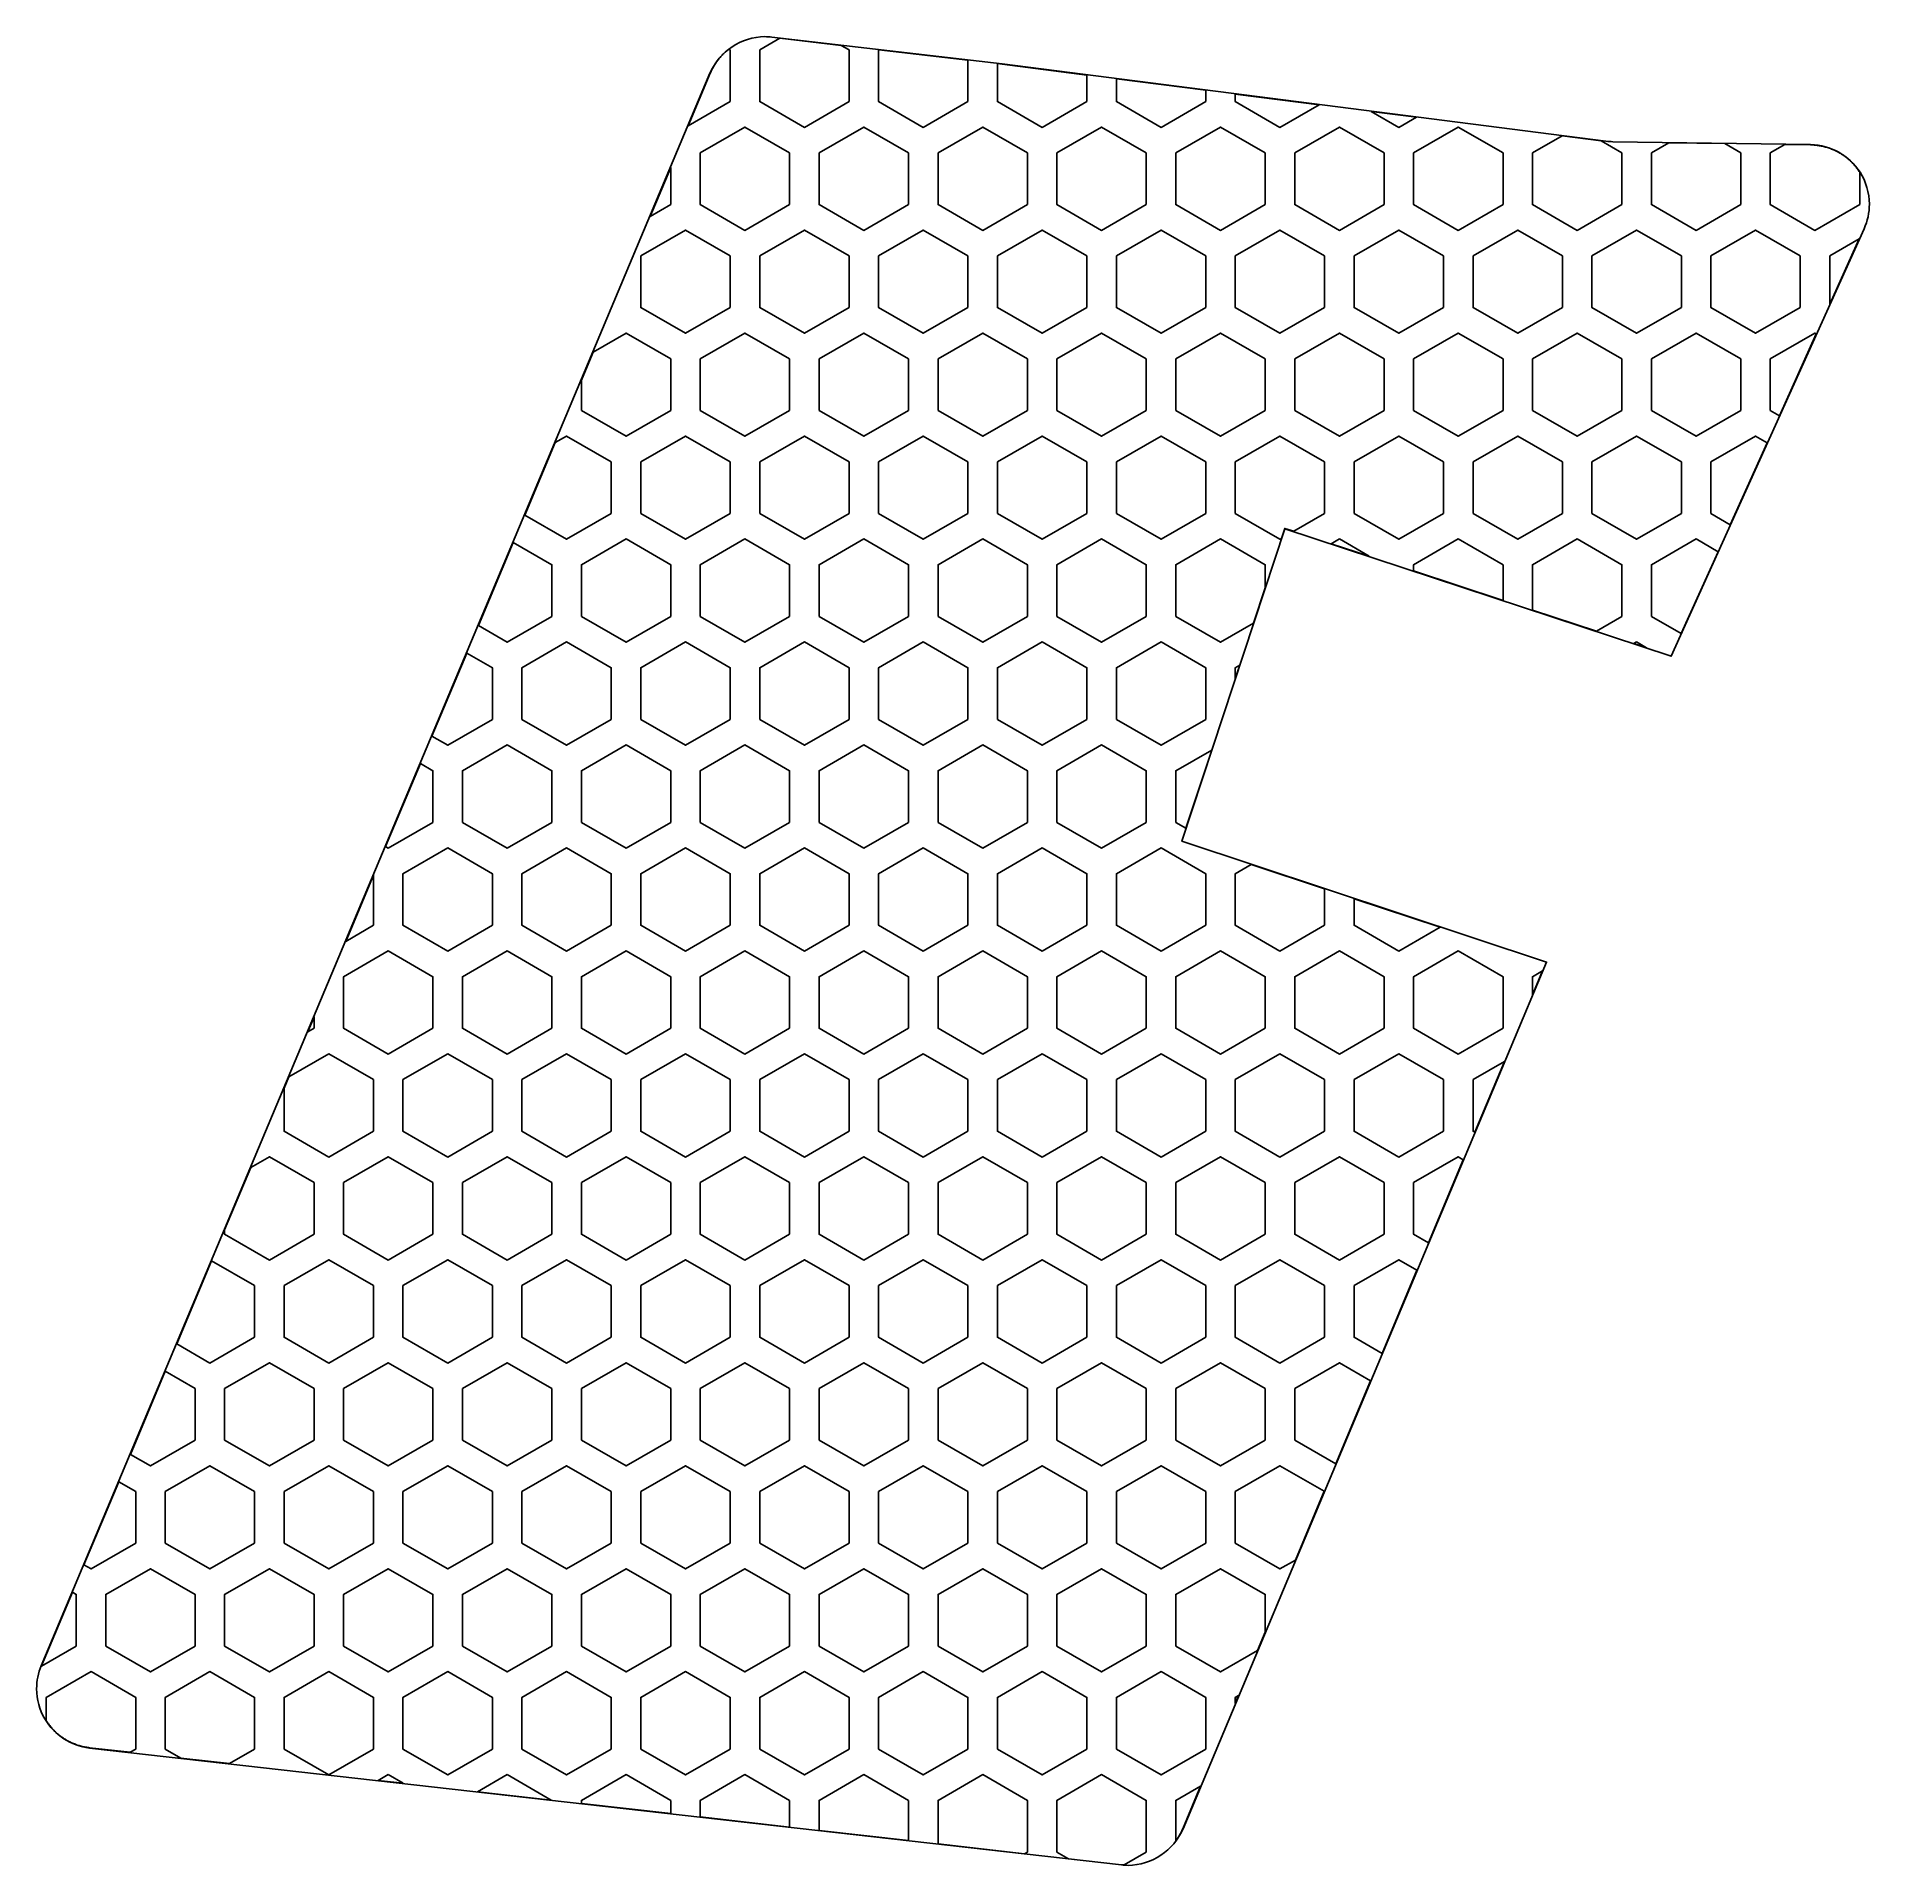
# Model space of a CAD drawing. Extents: x -31.1 to 31.1, y -31 to 31.
import ezdxf

# ---------------------------------------------------------------- set-up
doc = ezdxf.new("R2010")
doc.units = 0
doc.layers.add('Add_Red', color=1, linetype='Continuous')
doc.layers.add('Vector_Red', color=1, linetype='Continuous')

msp = doc.modelspace()

# ---------------------------------------------------------------- linework, layer by layer
at = {"layer": 'Add_Red'}
for points in [[(-7.554447, 28.798708), (-7.554447, 30.548707), (-7.600315, 30.575189), (-7.615181, 30.563782), (-7.642643, 30.541937), (-7.669719, 30.519618), (-7.696402, 30.496828), (-7.722684, 30.473576), (-7.748555, 30.44987), (-7.774009, 30.425715), (-7.799037, 30.40112), (-7.823632, 30.376092), (-7.847787, 30.350637), (-7.871494, 30.324767), (-7.894745, 30.298485), (-7.917534, 30.271802), (-7.939855, 30.244725), (-7.961699, 30.217264), (-7.983061, 30.189423), (-8.003934, 30.161216), (-8.024311, 30.132649), (-8.044186, 30.103729), (-8.063554, 30.074469), (-8.082408, 30.044873), (-8.100742, 30.014954), (-8.118552, 29.984719), (-8.135832, 29.954178), (-8.152575, 29.92334), (-8.168779, 29.892215), (-8.184435, 29.86081), (-8.199543, 29.829138), (-8.21409, 29.797216), (-8.231165, 29.757734), (-8.979205, 27.976123), (-7.554447, 28.798708)], [(-3.523359, 28.798708), (-3.523359, 30.548707), (-3.788811, 30.701966), (-5.869123, 30.94438), (-6.554448, 30.548707), (-6.554448, 28.798708), (-5.038904, 27.923708), (-3.523359, 28.798708)], [(0.507729, 28.798708), (0.507729, 30.201299), (-2.515003, 30.553531), (-2.523359, 30.548707), (-2.523359, 28.798708), (-1.007815, 27.923708), (0.507729, 28.798708)], [(4.538818, 28.798708), (4.538818, 29.698382), (1.662781, 30.066703), (1.507729, 30.084771), (1.507729, 28.798708), (3.023273, 27.923708), (4.538818, 28.798708)], [(8.569907, 28.798708), (8.569907, 29.182139), (5.538818, 29.570316), (5.538818, 28.798708), (7.054362, 27.923708), (8.569907, 28.798708)], [(12.41272, 28.690007), (9.569906, 29.054073), (9.569906, 28.798708), (11.085451, 27.923708), (12.41272, 28.690007)], [(15.711979, 28.267486), (14.181647, 28.463468), (15.116539, 27.923708), (15.711979, 28.267486)], [(-5.538895, 25.307683), (-5.538895, 27.057683), (-7.054439, 27.932683), (-8.569983, 27.057683), (-8.569983, 25.307683), (-7.054439, 24.432684), (-5.538895, 25.307683)], [(-1.507806, 25.307683), (-1.507806, 27.057683), (-3.02335, 27.932683), (-4.538895, 27.057683), (-4.538895, 25.307683), (-3.02335, 24.432684), (-1.507806, 25.307683)], [(2.523282, 25.307683), (2.523282, 27.057683), (1.007738, 27.932683), (-0.507806, 27.057683), (-0.507806, 25.307683), (1.007738, 24.432684), (2.523282, 25.307683)], [(6.55437, 25.307683), (6.55437, 27.057683), (5.038826, 27.932683), (3.523281, 27.057683), (3.523281, 25.307683), (5.038826, 24.432684), (6.55437, 25.307683)], [(10.585459, 25.307683), (10.585459, 27.057683), (9.069915, 27.932683), (7.55437, 27.057683), (7.55437, 25.307683), (9.069915, 24.432684), (10.585459, 25.307683)], [(14.616548, 25.307683), (14.616548, 27.057683), (13.101004, 27.932683), (11.585459, 27.057683), (11.585459, 25.307683), (13.101004, 24.432684), (14.616548, 25.307683)], [(18.647637, 25.307683), (18.647637, 27.057683), (17.132092, 27.932683), (15.616548, 27.057683), (15.616548, 25.307683), (17.132092, 24.432684), (18.647637, 25.307683)], [(22.678726, 25.307683), (22.678726, 27.057683), (21.971818, 27.465816), (20.648154, 27.635332), (19.647637, 27.057683), (19.647637, 25.307683), (21.163181, 24.432684), (22.678726, 25.307683)], [(26.709814, 25.307683), (26.709814, 27.057683), (26.163284, 27.373222), (24.272711, 27.400621), (23.678725, 27.057683), (23.678725, 25.307683), (25.194269, 24.432684), (26.709814, 25.307683)], [(30.740903, 25.307683), (30.740903, 26.405017), (30.725475, 26.428819), (30.705879, 26.45793), (30.685779, 26.486692), (30.665179, 26.5151), (30.644087, 26.543144), (30.622508, 26.570815), (30.600451, 26.598105), (30.577919, 26.625006), (30.554922, 26.651511), (30.531465, 26.677609), (30.507557, 26.703295), (30.483203, 26.728558), (30.458415, 26.753394), (30.433194, 26.777792), (30.407553, 26.801747), (30.381496, 26.825251), (30.355034, 26.848297), (30.328175, 26.870877), (30.300924, 26.892985), (30.273293, 26.914614), (30.245287, 26.935757), (30.216917, 26.95641), (30.188191, 26.976561), (30.159117, 26.996211), (30.129705, 27.015349), (30.099964, 27.033971), (30.069902, 27.052072), (30.039529, 27.069645), (30.008854, 27.086686), (29.977885, 27.103186), (29.946634, 27.119146), (29.915108, 27.134557), (29.88332, 27.149415), (29.851276, 27.163718), (29.818989, 27.177459), (29.786464, 27.190632), (29.753716, 27.203238), (29.720753, 27.215269), (29.687585, 27.226725), (29.654222, 27.237598), (29.620674, 27.247888), (29.586952, 27.257591), (29.553065, 27.266704), (29.519024, 27.275224), (29.484841, 27.28315), (29.450523, 27.290476), (29.416083, 27.297204), (29.381532, 27.303328), (29.346878, 27.308849), (29.312135, 27.313765), (29.27731, 27.318073), (29.242416, 27.321772), (29.20746, 27.324862), (29.172458, 27.327342), (29.137449, 27.329208), (29.076951, 27.330996), (28.205091, 27.343631), (27.709814, 27.057683), (27.709814, 25.307683), (29.225358, 24.432684), (30.740903, 25.307683)], [(-9.569983, 25.307683), (-9.569983, 26.569065), (-10.269059, 24.904072), (-9.569983, 25.307683)], [(-7.554438, 21.816659), (-7.554438, 23.566659), (-9.069982, 24.441659), (-10.585527, 23.566659), (-10.585527, 21.816659), (-9.069982, 20.94166), (-7.554438, 21.816659)], [(-3.523349, 21.816659), (-3.523349, 23.566659), (-5.038894, 24.441659), (-6.554438, 23.566659), (-6.554438, 21.816659), (-5.038894, 20.94166), (-3.523349, 21.816659)], [(0.507739, 21.816659), (0.507739, 23.566659), (-1.007805, 24.441659), (-2.523349, 23.566659), (-2.523349, 21.816659), (-1.007805, 20.94166), (0.507739, 21.816659)], [(4.538827, 21.816659), (4.538827, 23.566659), (3.023282, 24.441659), (1.507738, 23.566659), (1.507738, 21.816659), (3.023282, 20.94166), (4.538827, 21.816659)], [(8.569916, 21.816659), (8.569916, 23.566659), (7.054371, 24.441659), (5.538827, 23.566659), (5.538827, 21.816659), (7.054371, 20.94166), (8.569916, 21.816659)], [(12.601005, 21.816659), (12.601005, 23.566659), (11.08546, 24.441659), (9.569916, 23.566659), (9.569916, 21.816659), (11.08546, 20.94166), (12.601005, 21.816659)], [(16.632093, 21.816659), (16.632093, 23.566659), (15.116549, 24.441659), (13.601005, 23.566659), (13.601005, 21.816659), (15.116549, 20.94166), (16.632093, 21.816659)], [(20.663182, 21.816659), (20.663182, 23.566659), (19.147638, 24.441659), (17.632093, 23.566659), (17.632093, 21.816659), (19.147638, 20.94166), (20.663182, 21.816659)], [(24.69427, 21.816659), (24.69427, 23.566659), (23.178726, 24.441659), (21.663181, 23.566659), (21.663181, 21.816659), (23.178726, 20.94166), (24.69427, 21.816659)], [(28.725359, 21.816659), (28.725359, 23.566659), (27.209815, 24.441659), (25.69427, 23.566659), (25.69427, 21.816659), (27.209815, 20.94166), (28.725359, 21.816659)], [(30.721919, 24.142023), (29.725359, 23.566659), (29.725359, 21.93221), (30.721919, 24.142023)], [(-9.569973, 18.325634), (-9.569973, 20.075634), (-11.085518, 20.950634), (-12.198865, 20.307842), (-12.601062, 19.349929), (-12.601062, 18.325634), (-11.085518, 17.450634), (-9.569973, 18.325634)], [(-5.538885, 18.325634), (-5.538885, 20.075634), (-7.054429, 20.950634), (-8.569973, 20.075634), (-8.569973, 18.325634), (-7.054429, 17.450634), (-5.538885, 18.325634)], [(-1.507797, 18.325634), (-1.507797, 20.075634), (-3.023341, 20.950634), (-4.538886, 20.075634), (-4.538886, 18.325634), (-3.023341, 17.450634), (-1.507797, 18.325634)], [(2.523291, 18.325634), (2.523291, 20.075634), (1.007747, 20.950634), (-0.507797, 20.075634), (-0.507797, 18.325634), (1.007747, 17.450634), (2.523291, 18.325634)], [(6.55438, 18.325634), (6.55438, 20.075634), (5.038836, 20.950634), (3.523291, 20.075634), (3.523291, 18.325634), (5.038836, 17.450634), (6.55438, 18.325634)], [(10.585469, 18.325634), (10.585469, 20.075634), (9.069925, 20.950634), (7.55438, 20.075634), (7.55438, 18.325634), (9.069925, 17.450634), (10.585469, 18.325634)], [(14.616558, 18.325634), (14.616558, 20.075634), (13.101014, 20.950634), (11.585469, 20.075634), (11.585469, 18.325634), (13.101014, 17.450634), (14.616558, 18.325634)], [(18.647646, 18.325634), (18.647646, 20.075634), (17.132101, 20.950634), (15.616557, 20.075634), (15.616557, 18.325634), (17.132101, 17.450634), (18.647646, 18.325634)], [(22.678735, 18.325634), (22.678735, 20.075634), (21.16319, 20.950634), (19.647646, 20.075634), (19.647646, 18.325634), (21.16319, 17.450634), (22.678735, 18.325634)], [(26.709824, 18.325634), (26.709824, 20.075634), (25.194279, 20.950634), (23.678735, 20.075634), (23.678735, 18.325634), (25.194279, 17.450634), (26.709824, 18.325634)], [(29.270854, 20.924372), (29.225368, 20.950634), (27.709824, 20.075634), (27.709824, 18.325634), (28.018525, 18.147406), (29.270854, 20.924372)], [(-11.585517, 14.83461), (-11.585517, 16.58461), (-13.101061, 17.45961), (-13.488717, 17.235797), (-14.520253, 14.778981), (-13.101061, 13.95961), (-11.585517, 14.83461)], [(-7.554428, 14.83461), (-7.554428, 16.58461), (-9.069972, 17.45961), (-10.585517, 16.58461), (-10.585517, 14.83461), (-9.069972, 13.95961), (-7.554428, 14.83461)], [(-3.52334, 14.83461), (-3.52334, 16.58461), (-5.038885, 17.45961), (-6.554429, 16.58461), (-6.554429, 14.83461), (-5.038885, 13.95961), (-3.52334, 14.83461)], [(0.507748, 14.83461), (0.507748, 16.58461), (-1.007796, 17.45961), (-2.52334, 16.58461), (-2.52334, 14.83461), (-1.007796, 13.95961), (0.507748, 14.83461)], [(4.538837, 14.83461), (4.538837, 16.58461), (3.023292, 17.45961), (1.507748, 16.58461), (1.507748, 14.83461), (3.023292, 13.95961), (4.538837, 14.83461)], [(8.569926, 14.83461), (8.569926, 16.58461), (7.054381, 17.45961), (5.538837, 16.58461), (5.538837, 14.83461), (7.054381, 13.95961), (8.569926, 14.83461)], [(11.137996, 13.989936), (11.249652, 14.328462), (11.551755, 14.228819), (12.601015, 14.83461), (12.601015, 16.58461), (11.08547, 17.45961), (9.569926, 16.58461), (9.569926, 14.83461), (11.08547, 13.95961), (11.137996, 13.989936)], [(16.632102, 14.83461), (16.632102, 16.58461), (15.116558, 17.45961), (13.601014, 16.58461), (13.601014, 14.83461), (15.116558, 13.95961), (16.632102, 14.83461)], [(20.663191, 14.83461), (20.663191, 16.58461), (19.147647, 17.45961), (17.632102, 16.58461), (17.632102, 14.83461), (19.147647, 13.95961), (20.663191, 14.83461)], [(24.69428, 14.83461), (24.69428, 16.58461), (23.178736, 17.45961), (21.663191, 16.58461), (21.663191, 14.83461), (23.178736, 13.95961), (24.69428, 14.83461)], [(27.605364, 17.231246), (27.209825, 17.45961), (25.69428, 16.58461), (25.69428, 14.83461), (26.353034, 14.454278), (27.605364, 17.231246)], [(-13.601052, 11.343585), (-13.601052, 13.093585), (-14.910478, 13.849581), (-16.093288, 11.032477), (-15.116597, 10.468585), (-13.601052, 11.343585)], [(-9.569964, 11.343585), (-9.569964, 13.093585), (-11.085509, 13.968584), (-12.601053, 13.093585), (-12.601053, 11.343585), (-11.085509, 10.468585), (-9.569964, 11.343585)], [(-5.538876, 11.343585), (-5.538876, 13.093585), (-7.05442, 13.968584), (-8.569964, 13.093585), (-8.569964, 11.343585), (-7.05442, 10.468585), (-5.538876, 11.343585)], [(-1.507787, 11.343585), (-1.507787, 13.093585), (-3.023331, 13.968584), (-4.538876, 13.093585), (-4.538876, 11.343585), (-3.023331, 10.468585), (-1.507787, 11.343585)], [(2.523301, 11.343585), (2.523301, 13.093585), (1.007757, 13.968584), (-0.507787, 13.093585), (-0.507787, 11.343585), (1.007757, 10.468585), (2.523301, 11.343585)], [(6.55439, 11.343585), (6.55439, 13.093585), (5.038845, 13.968584), (3.5233, 13.093585), (3.5233, 11.343585), (5.038845, 10.468585), (6.55439, 11.343585)], [(10.189804, 11.115142), (10.585478, 12.314775), (10.585478, 13.093585), (9.069934, 13.968584), (7.554389, 13.093585), (7.554389, 11.343585), (9.069934, 10.468585), (10.189804, 11.115142)], [(13.101023, 13.968584), (12.824606, 13.808995), (14.114114, 13.383676), (13.101023, 13.968584)], [(18.647656, 13.093585), (17.132111, 13.968584), (15.616567, 13.093585), (15.616567, 12.888122), (18.647656, 11.888377), (18.647656, 13.093585)], [(22.678745, 11.343585), (22.678745, 13.093585), (21.1632, 13.968584), (19.647656, 13.093585), (19.647656, 11.558547), (21.813666, 10.844132), (22.678745, 11.343585)], [(25.939874, 13.53812), (25.194288, 13.968584), (23.678744, 13.093585), (23.678744, 11.343585), (24.687544, 10.761154), (25.939874, 13.53812)], [(-15.616596, 7.852561), (-15.616596, 9.602561), (-16.483513, 10.103075), (-17.666323, 7.285972), (-17.13214, 6.977561), (-15.616596, 7.852561)], [(-11.585508, 7.852561), (-11.585508, 9.602561), (-13.101052, 10.47756), (-14.616597, 9.602561), (-14.616597, 7.852561), (-13.101052, 6.977561), (-11.585508, 7.852561)], [(-7.554419, 7.852561), (-7.554419, 9.602561), (-9.069963, 10.47756), (-10.585508, 9.602561), (-10.585508, 7.852561), (-9.069963, 6.977561), (-7.554419, 7.852561)], [(-3.52333, 7.852561), (-3.52333, 9.602561), (-5.038875, 10.47756), (-6.554419, 9.602561), (-6.554419, 7.852561), (-5.038875, 6.977561), (-3.52333, 7.852561)], [(0.507758, 7.852561), (0.507758, 9.602561), (-1.007786, 10.47756), (-2.52333, 9.602561), (-2.52333, 7.852561), (-1.007786, 6.977561), (0.507758, 7.852561)], [(4.538847, 7.852561), (4.538847, 9.602561), (3.023302, 10.47756), (1.507758, 9.602561), (1.507758, 7.852561), (3.023302, 6.977561), (4.538847, 7.852561)], [(8.569935, 7.852561), (8.569935, 9.602561), (7.05439, 10.47756), (5.538846, 9.602561), (5.538846, 7.852561), (7.05439, 6.977561), (8.569935, 7.852561)], [(23.178745, 10.47756), (23.086511, 10.424309), (23.51679, 10.28239), (23.178745, 10.47756)], [(9.719365, 9.688834), (9.569935, 9.602561), (9.569935, 9.235783), (9.719365, 9.688834)], [(-13.601043, 4.361536), (-13.601043, 6.111535), (-15.116588, 6.986535), (-16.632132, 6.111535), (-16.632132, 4.361536), (-15.116588, 3.486536), (-13.601043, 4.361536)], [(-9.569954, 4.361536), (-9.569954, 6.111535), (-11.085499, 6.986535), (-12.601043, 6.111535), (-12.601043, 4.361536), (-11.085499, 3.486536), (-9.569954, 4.361536)], [(-5.538866, 4.361536), (-5.538866, 6.111535), (-7.05441, 6.986535), (-8.569954, 6.111535), (-8.569954, 4.361536), (-7.05441, 3.486536), (-5.538866, 4.361536)], [(-1.507778, 4.361536), (-1.507778, 6.111535), (-3.023322, 6.986535), (-4.538867, 6.111535), (-4.538867, 4.361536), (-3.023322, 3.486536), (-1.507778, 4.361536)], [(2.52331, 4.361536), (2.52331, 6.111535), (1.007766, 6.986535), (-0.507778, 6.111535), (-0.507778, 4.361536), (1.007766, 3.486536), (2.52331, 4.361536)], [(6.554399, 4.361536), (6.554399, 6.111535), (5.038855, 6.986535), (3.52331, 6.111535), (3.52331, 4.361536), (5.038855, 3.486536), (6.554399, 4.361536)], [(-17.632132, 4.361536), (-17.632132, 6.111535), (-18.056548, 6.356571), (-19.239357, 3.539468), (-19.147677, 3.486536), (-17.632132, 4.361536)], [(8.771172, 6.814039), (7.554399, 6.111535), (7.554399, 4.361536), (7.897019, 4.163724), (8.771172, 6.814039)], [(-15.616587, 0.870512), (-15.616587, 2.620511), (-17.132131, 3.495511), (-18.647676, 2.620511), (-18.647676, 0.870512), (-17.132131, -0.004487), (-15.616587, 0.870512)], [(-11.585498, 0.870512), (-11.585498, 2.620511), (-13.101042, 3.495511), (-14.616587, 2.620511), (-14.616587, 0.870512), (-13.101042, -0.004487), (-11.585498, 0.870512)], [(-7.554409, 0.870512), (-7.554409, 2.620511), (-9.069953, 3.495511), (-10.585498, 2.620511), (-10.585498, 0.870512), (-9.069953, -0.004487), (-7.554409, 0.870512)], [(-3.52332, 0.870512), (-3.52332, 2.620511), (-5.038865, 3.495511), (-6.55441, 2.620511), (-6.55441, 0.870512), (-5.038865, -0.004487), (-3.52332, 0.870512)], [(0.507767, 0.870512), (0.507767, 2.620511), (-1.007777, 3.495511), (-2.523321, 2.620511), (-2.523321, 0.870512), (-1.007777, -0.004487), (0.507767, 0.870512)], [(4.538856, 0.870512), (4.538856, 2.620511), (3.023311, 3.495511), (1.507767, 2.620511), (1.507767, 0.870512), (3.023311, -0.004487), (4.538856, 0.870512)], [(8.569945, 0.870512), (8.569945, 2.620511), (7.0544, 3.495511), (5.538856, 2.620511), (5.538856, 0.870512), (7.0544, -0.004487), (8.569945, 0.870512)], [(-19.647676, 0.870512), (-19.647676, 2.566973), (-20.587879, 0.327686), (-19.647676, 0.870512)], [(12.601034, 0.870512), (12.601034, 2.105395), (10.107622, 2.930939), (9.569945, 2.620511), (9.569945, 0.870512), (11.085489, -0.004487), (12.601034, 0.870512)], [(16.522296, 0.807104), (13.601033, 1.774305), (13.601033, 0.870512), (15.116577, -0.004487), (16.522296, 0.807104)], [(-17.632122, -2.620511), (-17.632122, -0.870512), (-19.147667, 0.004487), (-20.663211, -0.870512), (-20.663211, -2.620511), (-19.147667, -3.495511), (-17.632122, -2.620511)], [(-13.601033, -2.620511), (-13.601033, -0.870512), (-15.116578, 0.004487), (-16.632122, -0.870512), (-16.632122, -2.620511), (-15.116578, -3.495511), (-13.601033, -2.620511)], [(-9.569945, -2.620511), (-9.569945, -0.870512), (-11.08549, 0.004487), (-12.601034, -0.870512), (-12.601034, -2.620511), (-11.08549, -3.495511), (-9.569945, -2.620511)], [(-5.538857, -2.620511), (-5.538857, -0.870512), (-7.054401, 0.004487), (-8.569945, -0.870512), (-8.569945, -2.620511), (-7.054401, -3.495511), (-5.538857, -2.620511)], [(-1.507768, -2.620511), (-1.507768, -0.870512), (-3.023312, 0.004487), (-4.538857, -0.870512), (-4.538857, -2.620511), (-3.023312, -3.495511), (-1.507768, -2.620511)], [(2.52332, -2.620511), (2.52332, -0.870512), (1.007776, 0.004487), (-0.507768, -0.870512), (-0.507768, -2.620511), (1.007776, -3.495511), (2.52332, -2.620511)], [(6.554409, -2.620511), (6.554409, -0.870512), (5.038865, 0.004487), (3.52332, -0.870512), (3.52332, -2.620511), (5.038865, -3.495511), (6.554409, -2.620511)], [(10.585497, -2.620511), (10.585497, -0.870512), (9.069953, 0.004487), (7.554408, -0.870512), (7.554408, -2.620511), (9.069953, -3.495511), (10.585497, -2.620511)], [(14.616586, -2.620511), (14.616586, -0.870512), (13.101042, 0.004487), (11.585497, -0.870512), (11.585497, -2.620511), (13.101042, -3.495511), (14.616586, -2.620511)], [(18.647675, -2.620511), (18.647675, -0.870512), (17.13213, 0.004487), (15.616586, -0.870512), (15.616586, -2.620511), (17.13213, -3.495511), (18.647675, -2.620511)], [(19.987885, -0.674092), (19.647675, -0.870512), (19.647675, -1.485187), (19.987885, -0.674092)], [(-21.663211, -2.620511), (-21.663211, -2.233437), (-21.877733, -2.744365), (-21.663211, -2.620511)], [(-19.647666, -6.111536), (-19.647666, -4.361537), (-21.16321, -3.486537), (-22.517686, -4.268544), (-22.678755, -4.652163), (-22.678755, -6.111536), (-21.16321, -6.986536), (-19.647666, -6.111536)], [(-15.616577, -6.111536), (-15.616577, -4.361537), (-17.132121, -3.486537), (-18.647666, -4.361537), (-18.647666, -6.111536), (-17.132121, -6.986536), (-15.616577, -6.111536)], [(-11.585489, -6.111536), (-11.585489, -4.361537), (-13.101033, -3.486537), (-14.616578, -4.361537), (-14.616578, -6.111536), (-13.101033, -6.986536), (-11.585489, -6.111536)], [(-7.5544, -6.111536), (-7.5544, -4.361537), (-9.069944, -3.486537), (-10.585489, -4.361537), (-10.585489, -6.111536), (-9.069944, -6.986536), (-7.5544, -6.111536)], [(-3.523311, -6.111536), (-3.523311, -4.361537), (-5.038856, -3.486537), (-6.5544, -4.361537), (-6.5544, -6.111536), (-5.038856, -6.986536), (-3.523311, -6.111536)], [(0.507777, -6.111536), (0.507777, -4.361537), (-1.007767, -3.486537), (-2.523311, -4.361537), (-2.523311, -6.111536), (-1.007767, -6.986536), (0.507777, -6.111536)], [(4.538866, -6.111536), (4.538866, -4.361537), (3.023321, -3.486537), (1.507777, -4.361537), (1.507777, -6.111536), (3.023321, -6.986536), (4.538866, -6.111536)], [(8.569954, -6.111536), (8.569954, -4.361537), (7.054409, -3.486537), (5.538865, -4.361537), (5.538865, -6.111536), (7.054409, -6.986536), (8.569954, -6.111536)], [(12.601043, -6.111536), (12.601043, -4.361537), (11.085498, -3.486537), (9.569954, -4.361537), (9.569954, -6.111536), (11.085498, -6.986536), (12.601043, -6.111536)], [(16.632131, -6.111536), (16.632131, -4.361537), (15.116587, -3.486537), (13.601043, -4.361537), (13.601043, -6.111536), (15.116587, -6.986536), (16.632131, -6.111536)], [(18.699745, -3.74515), (17.632131, -4.361537), (17.632131, -6.111536), (17.692546, -6.146417), (18.699745, -3.74515)], [(-21.663201, -9.602561), (-21.663201, -7.852561), (-23.178746, -6.977561), (-23.80754, -7.340595), (-24.69429, -9.452573), (-24.69429, -9.602561), (-23.178746, -10.47756), (-21.663201, -9.602561)], [(-17.632113, -9.602561), (-17.632113, -7.852561), (-19.147658, -6.977561), (-20.663202, -7.852561), (-20.663202, -9.602561), (-19.147658, -10.47756), (-17.632113, -9.602561)], [(-13.601024, -9.602561), (-13.601024, -7.852561), (-15.116569, -6.977561), (-16.632113, -7.852561), (-16.632113, -9.602561), (-15.116569, -10.47756), (-13.601024, -9.602561)], [(-9.569935, -9.602561), (-9.569935, -7.852561), (-11.08548, -6.977561), (-12.601024, -7.852561), (-12.601024, -9.602561), (-11.08548, -10.47756), (-9.569935, -9.602561)], [(-5.538847, -9.602561), (-5.538847, -7.852561), (-7.054391, -6.977561), (-8.569935, -7.852561), (-8.569935, -9.602561), (-7.054391, -10.47756), (-5.538847, -9.602561)], [(-1.507758, -9.602561), (-1.507758, -7.852561), (-3.023303, -6.977561), (-4.538847, -7.852561), (-4.538847, -9.602561), (-3.023303, -10.47756), (-1.507758, -9.602561)], [(2.523329, -9.602561), (2.523329, -7.852561), (1.007785, -6.977561), (-0.507759, -7.852561), (-0.507759, -9.602561), (1.007785, -10.47756), (2.523329, -9.602561)], [(6.554418, -9.602561), (6.554418, -7.852561), (5.038874, -6.977561), (3.523329, -7.852561), (3.523329, -9.602561), (5.038874, -10.47756), (6.554418, -9.602561)], [(10.585507, -9.602561), (10.585507, -7.852561), (9.069963, -6.977561), (7.554418, -7.852561), (7.554418, -9.602561), (9.069963, -10.47756), (10.585507, -9.602561)], [(14.616596, -9.602561), (14.616596, -7.852561), (13.101052, -6.977561), (11.585507, -7.852561), (11.585507, -9.602561), (13.101052, -10.47756), (14.616596, -9.602561)], [(17.302638, -7.075999), (17.132139, -6.977561), (15.616595, -7.852561), (15.616595, -9.602561), (16.120786, -9.893656), (17.302638, -7.075999)], [(-23.678745, -13.093586), (-23.678745, -11.343586), (-25.135204, -10.502699), (-26.318014, -13.319803), (-25.194289, -13.968585), (-23.678745, -13.093586)], [(-19.647657, -13.093586), (-19.647657, -11.343586), (-21.163201, -10.468586), (-22.678746, -11.343586), (-22.678746, -13.093586), (-21.163201, -13.968585), (-19.647657, -13.093586)], [(-15.616568, -13.093586), (-15.616568, -11.343586), (-17.132112, -10.468586), (-18.647657, -11.343586), (-18.647657, -13.093586), (-17.132112, -13.968585), (-15.616568, -13.093586)], [(-11.585479, -13.093586), (-11.585479, -11.343586), (-13.101023, -10.468586), (-14.616568, -11.343586), (-14.616568, -13.093586), (-13.101023, -13.968585), (-11.585479, -13.093586)], [(-7.55439, -13.093586), (-7.55439, -11.343586), (-9.069934, -10.468586), (-10.585479, -11.343586), (-10.585479, -13.093586), (-9.069934, -13.968585), (-7.55439, -13.093586)], [(-3.523301, -13.093586), (-3.523301, -11.343586), (-5.038846, -10.468586), (-6.55439, -11.343586), (-6.55439, -13.093586), (-5.038846, -13.968585), (-3.523301, -13.093586)], [(0.507786, -13.093586), (0.507786, -11.343586), (-1.007758, -10.468586), (-2.523302, -11.343586), (-2.523302, -13.093586), (-1.007758, -13.968585), (0.507786, -13.093586)], [(4.538875, -13.093586), (4.538875, -11.343586), (3.02333, -10.468586), (1.507786, -11.343586), (1.507786, -13.093586), (3.02333, -13.968585), (4.538875, -13.093586)], [(8.569964, -13.093586), (8.569964, -11.343586), (7.054419, -10.468586), (5.538875, -11.343586), (5.538875, -13.093586), (7.054419, -13.968585), (8.569964, -13.093586)], [(12.601053, -13.093586), (12.601053, -11.343586), (11.085508, -10.468586), (9.569964, -11.343586), (9.569964, -13.093586), (11.085508, -13.968585), (12.601053, -13.093586)], [(15.730877, -10.823241), (15.116597, -10.468586), (13.601052, -11.343586), (13.601052, -13.093586), (14.549025, -13.640898), (15.730877, -10.823241)], [(-25.694281, -16.58461), (-25.694281, -14.83461), (-26.708238, -14.249202), (-27.891048, -17.066306), (-27.209826, -17.45961), (-25.694281, -16.58461)], [(-21.663192, -16.58461), (-21.663192, -14.83461), (-23.178737, -13.95961), (-24.694281, -14.83461), (-24.694281, -16.58461), (-23.178737, -17.45961), (-21.663192, -16.58461)], [(-17.632103, -16.58461), (-17.632103, -14.83461), (-19.147648, -13.95961), (-20.663192, -14.83461), (-20.663192, -16.58461), (-19.147648, -17.45961), (-17.632103, -16.58461)], [(-13.601014, -16.58461), (-13.601014, -14.83461), (-15.116559, -13.95961), (-16.632103, -14.83461), (-16.632103, -16.58461), (-15.116559, -17.45961), (-13.601014, -16.58461)], [(-9.569926, -16.58461), (-9.569926, -14.83461), (-11.085471, -13.95961), (-12.601015, -14.83461), (-12.601015, -16.58461), (-11.085471, -17.45961), (-9.569926, -16.58461)], [(-5.538838, -16.58461), (-5.538838, -14.83461), (-7.054382, -13.95961), (-8.569926, -14.83461), (-8.569926, -16.58461), (-7.054382, -17.45961), (-5.538838, -16.58461)], [(-1.507749, -16.58461), (-1.507749, -14.83461), (-3.023293, -13.95961), (-4.538838, -14.83461), (-4.538838, -16.58461), (-3.023293, -17.45961), (-1.507749, -16.58461)], [(2.523339, -16.58461), (2.523339, -14.83461), (1.007795, -13.95961), (-0.507749, -14.83461), (-0.507749, -16.58461), (1.007795, -17.45961), (2.523339, -16.58461)], [(6.554428, -16.58461), (6.554428, -14.83461), (5.038884, -13.95961), (3.523339, -14.83461), (3.523339, -16.58461), (5.038884, -17.45961), (6.554428, -16.58461)], [(10.585516, -16.58461), (10.585516, -14.83461), (9.069972, -13.95961), (7.554427, -14.83461), (7.554427, -16.58461), (9.069972, -17.45961), (10.585516, -16.58461)], [(14.159117, -14.570479), (13.101061, -13.95961), (11.585516, -14.83461), (11.585516, -16.58461), (12.977265, -17.388136), (14.159117, -14.570479)], [(-27.709825, -20.075634), (-27.709825, -18.325634), (-28.281273, -17.995708), (-29.464083, -20.812812), (-29.225369, -20.950634), (-27.709825, -20.075634)], [(-23.678736, -20.075634), (-23.678736, -18.325634), (-25.19428, -17.450634), (-26.709825, -18.325634), (-26.709825, -20.075634), (-25.19428, -20.950634), (-23.678736, -20.075634)], [(-19.647647, -20.075634), (-19.647647, -18.325634), (-21.163191, -17.450634), (-22.678736, -18.325634), (-22.678736, -20.075634), (-21.163191, -20.950634), (-19.647647, -20.075634)], [(-15.616558, -20.075634), (-15.616558, -18.325634), (-17.132102, -17.450634), (-18.647647, -18.325634), (-18.647647, -20.075634), (-17.132102, -20.950634), (-15.616558, -20.075634)], [(-11.585469, -20.075634), (-11.585469, -18.325634), (-13.101014, -17.450634), (-14.616558, -18.325634), (-14.616558, -20.075634), (-13.101014, -20.950634), (-11.585469, -20.075634)], [(-7.554381, -20.075634), (-7.554381, -18.325634), (-9.069925, -17.450634), (-10.58547, -18.325634), (-10.58547, -20.075634), (-9.069925, -20.950634), (-7.554381, -20.075634)], [(-3.523292, -20.075634), (-3.523292, -18.325634), (-5.038837, -17.450634), (-6.554381, -18.325634), (-6.554381, -20.075634), (-5.038837, -20.950634), (-3.523292, -20.075634)], [(0.507796, -20.075634), (0.507796, -18.325634), (-1.007748, -17.450634), (-2.523292, -18.325634), (-2.523292, -20.075634), (-1.007748, -20.950634), (0.507796, -20.075634)], [(4.538885, -20.075634), (4.538885, -18.325634), (3.02334, -17.450634), (1.507796, -18.325634), (1.507796, -20.075634), (3.02334, -20.950634), (4.538885, -20.075634)], [(8.569973, -20.075634), (8.569973, -18.325634), (7.054428, -17.450634), (5.538884, -18.325634), (5.538884, -20.075634), (7.054428, -20.950634), (8.569973, -20.075634)], [(11.610008, -20.647819), (12.587356, -18.317721), (11.085517, -17.450634), (9.569973, -18.325634), (9.569973, -20.075634), (11.085517, -20.950634), (11.610008, -20.647819)], [(-25.694271, -23.566659), (-25.694271, -21.816659), (-27.209816, -20.94166), (-28.72536, -21.816659), (-28.72536, -23.566659), (-27.209816, -24.441659), (-25.694271, -23.566659)], [(-21.663182, -23.566659), (-21.663182, -21.816659), (-23.178727, -20.94166), (-24.694271, -21.816659), (-24.694271, -23.566659), (-23.178727, -24.441659), (-21.663182, -23.566659)], [(-17.632094, -23.566659), (-17.632094, -21.816659), (-19.147639, -20.94166), (-20.663183, -21.816659), (-20.663183, -23.566659), (-19.147639, -24.441659), (-17.632094, -23.566659)], [(-13.601005, -23.566659), (-13.601005, -21.816659), (-15.11655, -20.94166), (-16.632094, -21.816659), (-16.632094, -23.566659), (-15.11655, -24.441659), (-13.601005, -23.566659)], [(-9.569916, -23.566659), (-9.569916, -21.816659), (-11.085461, -20.94166), (-12.601005, -21.816659), (-12.601005, -23.566659), (-11.085461, -24.441659), (-9.569916, -23.566659)], [(-5.538828, -23.566659), (-5.538828, -21.816659), (-7.054372, -20.94166), (-8.569916, -21.816659), (-8.569916, -23.566659), (-7.054372, -24.441659), (-5.538828, -23.566659)], [(-1.507739, -23.566659), (-1.507739, -21.816659), (-3.023283, -20.94166), (-4.538828, -21.816659), (-4.538828, -23.566659), (-3.023283, -24.441659), (-1.507739, -23.566659)], [(2.523348, -23.566659), (2.523348, -21.816659), (1.007804, -20.94166), (-0.50774, -21.816659), (-0.50774, -23.566659), (1.007804, -24.441659), (2.523348, -23.566659)], [(6.554437, -23.566659), (6.554437, -21.816659), (5.038893, -20.94166), (3.523348, -21.816659), (3.523348, -23.566659), (5.038893, -24.441659), (6.554437, -23.566659)], [(10.321866, -23.718883), (10.585526, -23.09029), (10.585526, -21.816659), (9.069982, -20.94166), (7.554437, -21.816659), (7.554437, -23.566659), (9.069982, -24.441659), (10.321866, -23.718883)], [(-29.72536, -23.566659), (-29.72536, -21.816659), (-29.854307, -21.742211), (-30.901661, -24.236699), (-30.906543, -24.248615), (-29.72536, -23.566659)], [(-27.709815, -27.057683), (-27.709815, -25.307683), (-29.225359, -24.432684), (-30.740903, -25.307683), (-30.740903, -26.099437), (-30.7268, -26.121254), (-30.707238, -26.150387), (-30.687172, -26.179175), (-30.666606, -26.207607), (-30.645547, -26.235675), (-30.624002, -26.263372), (-30.601976, -26.29069), (-30.579477, -26.317617), (-30.556512, -26.344148), (-30.533086, -26.370275), (-30.509209, -26.39599), (-30.484885, -26.421283), (-30.460125, -26.446148), (-30.434934, -26.470577), (-30.409322, -26.494561), (-30.383294, -26.518097), (-30.35686, -26.541174), (-30.330027, -26.563786), (-30.302801, -26.585927), (-30.275196, -26.607589), (-30.247216, -26.628766), (-30.21887, -26.649452), (-30.190168, -26.66964), (-30.161119, -26.689323), (-30.13173, -26.708496), (-30.10201, -26.727154), (-30.07197, -26.74529), (-30.041619, -26.762899), (-30.010964, -26.779976), (-29.980015, -26.796515), (-29.948783, -26.812512), (-29.917276, -26.827961), (-29.885505, -26.842858), (-29.853479, -26.857197), (-29.821207, -26.870976), (-29.7887, -26.884191), (-29.755967, -26.896834), (-29.723017, -26.908905), (-29.689862, -26.920399), (-29.656512, -26.931314), (-29.622977, -26.941644), (-29.589266, -26.951386), (-29.55539, -26.96054), (-29.52136, -26.969101), (-29.487187, -26.977067), (-29.452878, -26.984434), (-29.418446, -26.991202), (-29.383902, -26.997369), (-29.349254, -27.002931), (-29.314524, -27.007886), (-29.274229, -27.012866), (-27.901608, -27.168415), (-27.709815, -27.057683)], [(-23.678726, -27.057683), (-23.678726, -25.307683), (-25.19427, -24.432684), (-26.709815, -25.307683), (-26.709815, -27.057683), (-26.18013, -27.363496), (-24.531921, -27.550275), (-23.678726, -27.057683)], [(-19.647637, -27.057683), (-19.647637, -25.307683), (-21.163182, -24.432684), (-22.678727, -25.307683), (-22.678727, -27.057683), (-21.164592, -27.931869), (-21.162235, -27.932136), (-19.647637, -27.057683)], [(-15.616549, -27.057683), (-15.616549, -25.307683), (-17.132093, -24.432684), (-18.647638, -25.307683), (-18.647638, -27.057683), (-17.132093, -27.932683), (-15.616549, -27.057683)], [(-11.58546, -27.057683), (-11.58546, -25.307683), (-13.101004, -24.432684), (-14.616549, -25.307683), (-14.616549, -27.057683), (-13.101004, -27.932683), (-11.58546, -27.057683)], [(-7.554371, -27.057683), (-7.554371, -25.307683), (-9.069915, -24.432684), (-10.58546, -25.307683), (-10.58546, -27.057683), (-9.069915, -27.932683), (-7.554371, -27.057683)], [(-3.523282, -27.057683), (-3.523282, -25.307683), (-5.038827, -24.432684), (-6.554371, -25.307683), (-6.554371, -27.057683), (-5.038827, -27.932683), (-3.523282, -27.057683)], [(0.507805, -27.057683), (0.507805, -25.307683), (-1.007739, -24.432684), (-2.523283, -25.307683), (-2.523283, -27.057683), (-1.007739, -27.932683), (0.507805, -27.057683)], [(4.538894, -27.057683), (4.538894, -25.307683), (3.023349, -24.432684), (1.507805, -25.307683), (1.507805, -27.057683), (3.023349, -27.932683), (4.538894, -27.057683)], [(8.569983, -27.057683), (8.569983, -25.307683), (7.054438, -24.432684), (5.538894, -25.307683), (5.538894, -27.057683), (7.054438, -27.932683), (8.569983, -27.057683)], [(9.682764, -25.242569), (9.569983, -25.307683), (9.569983, -25.51145), (9.682764, -25.242569)], [(-19.147629, -27.923709), (-19.490377, -28.121595), (-18.637472, -28.218248), (-19.147629, -27.923709)], [(-15.11654, -27.923709), (-16.12069, -28.503456), (-13.621933, -28.786621), (-15.11654, -27.923709)], [(-9.569906, -28.798709), (-11.085451, -27.923709), (-12.600996, -28.798709), (-12.600996, -28.902316), (-9.569906, -29.245806), (-9.569906, -28.798709)], [(-5.538819, -28.798709), (-7.054363, -27.923709), (-8.569907, -28.798709), (-8.569907, -29.359128), (-5.538819, -29.702618), (-5.538819, -28.798709)], [(-1.50773, -28.798709), (-3.023274, -27.923709), (-4.538819, -28.798709), (-4.538819, -29.81594), (-1.50773, -30.15943), (-1.50773, -28.798709)], [(2.523358, -30.548708), (2.523358, -28.798709), (1.007814, -27.923709), (-0.50773, -28.798709), (-0.50773, -30.272753), (2.425577, -30.605162), (2.523358, -30.548708)], [(6.554447, -30.548708), (6.554447, -28.798709), (5.038903, -27.923709), (3.523358, -28.798709), (3.523358, -30.548708), (3.913112, -30.773733), (5.708657, -30.977208), (5.7436, -30.980859), (5.77856, -30.983895), (5.798309, -30.985265), (6.554447, -30.548708)], [(7.561669, -30.161217), (7.582046, -30.132649), (7.601922, -30.103729), (7.621289, -30.074469), (7.640144, -30.044873), (7.658478, -30.014954), (7.676288, -29.984719), (7.693567, -29.954177), (7.710311, -29.92334), (7.726514, -29.892215), (7.742171, -29.86081), (7.757278, -29.829138), (7.771826, -29.797217), (7.78918, -29.757069), (8.394622, -28.313634), (7.554446, -28.798709), (7.554446, -30.170978), (7.561669, -30.161217)]]:
    msp.add_lwpolyline(points, dxfattribs=at)
at = {"layer": 'Vector_Red'}
msp.add_lwpolyline([(30.889812, 24.48999, 0.105915286), (31.06845, 25.320644, 0.141580537), (30.753, 26.40474, 0.247495592), (29.077171, 27.340992), (29.07717, 27.340992), (22.367095, 27.438241, -0.028220067), (22.139708, 27.454397), (22.139707, 27.454397), (1.663996, 30.076629), (-6.143488, 30.98642, 0.029001186), (-6.377357, 31, 0.293320179), (-8.240366, 29.761656), (-8.240366, 29.761656), (-30.910898, -24.232868, 0.099378906), (-31.06845, -25.015085, 0.132555082), (-30.791018, -26.03693, 0.231933787), (-29.275408, -27.022795), (-29.275408, -27.022795), (5.707575, -30.98715, 0.028210202), (5.935093, -31, 0.293409973), (7.798383, -29.760987), (7.798383, -29.760987), (20.124214, -0.374921), (7.760706, 3.718514), (11.256017, 14.315833), (24.353415, 9.995917), (30.889814, 24.489992)], format="xyb", dxfattribs=at)

doc.saveas('drawing.dxf')
